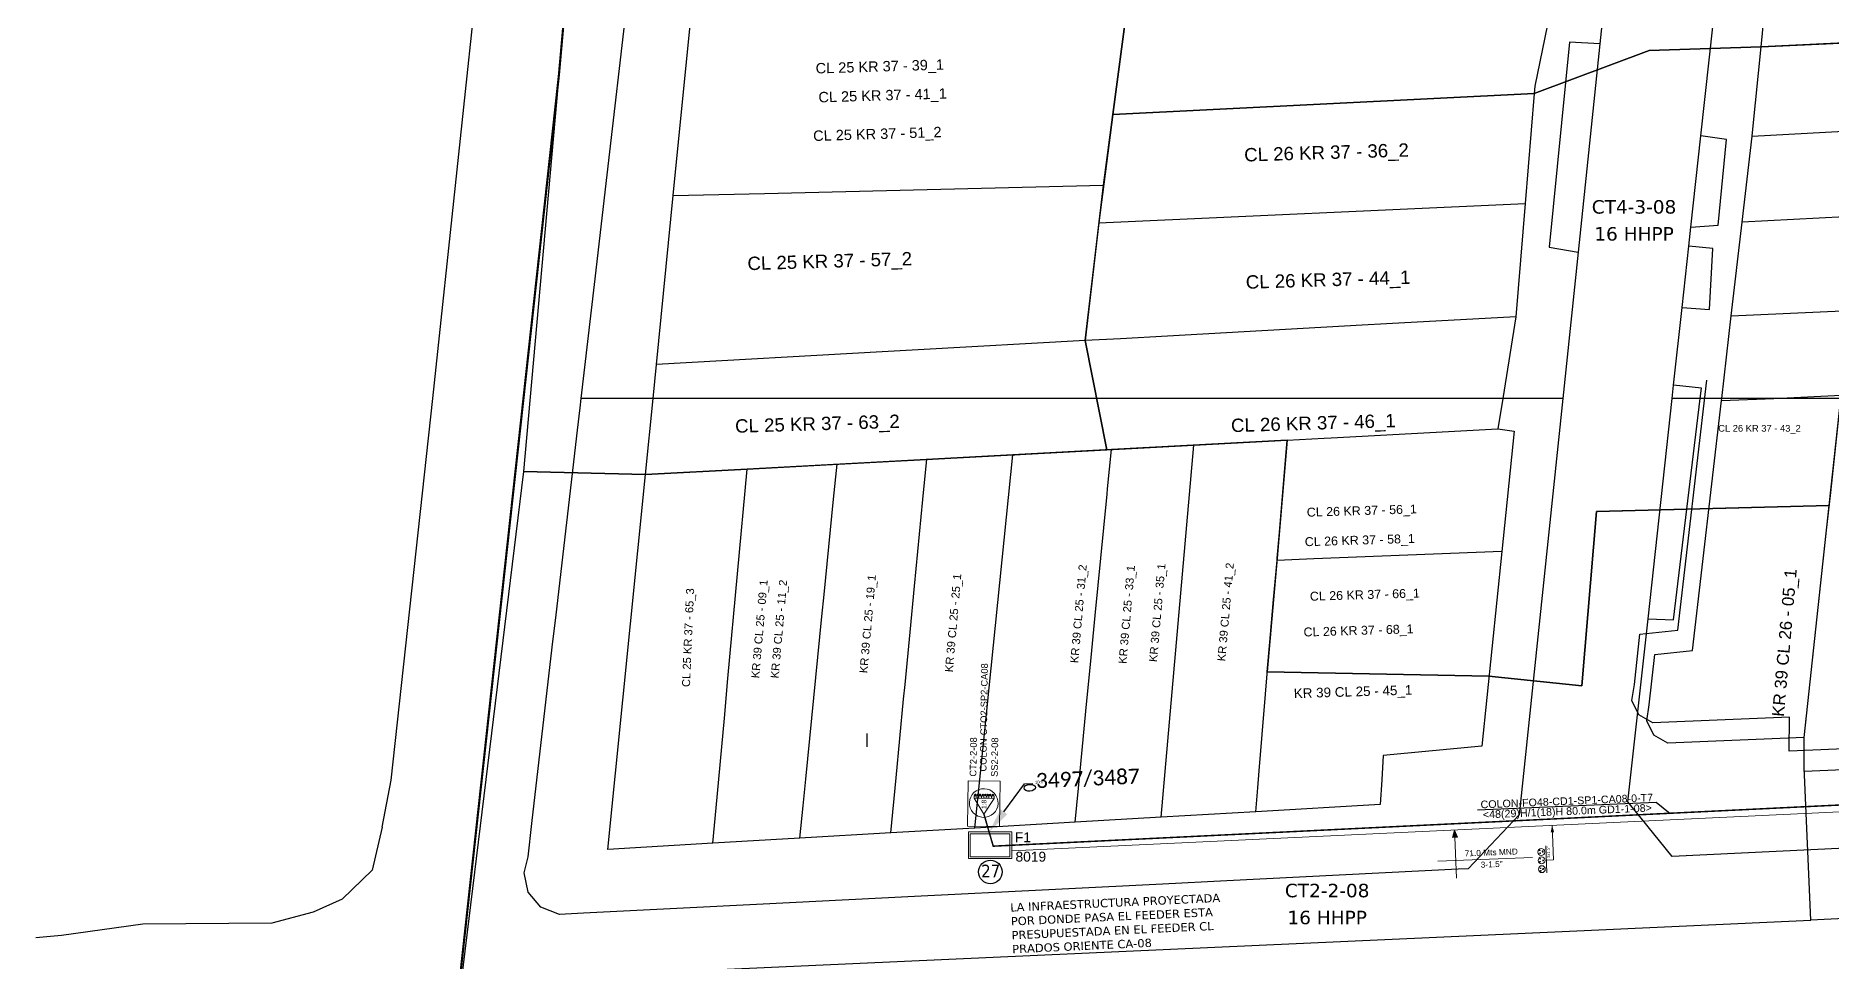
# Model space of a CAD drawing. Header units: millimetres. Extents: x -76.52126 to -76.51707, y 3.41842 to 3.42185.
# Drawn here: x -76.521264 to -76.520188, y 3.419379 to 3.419933 of the extents above; entities that cross this region are included whole.
import ezdxf
from ezdxf import colors
from ezdxf.entities.mleader import LeaderData, LeaderLine
from ezdxf.enums import TextEntityAlignment as Align
from ezdxf.math import Vec2, Vec3

# ---------------------------------------------------------------- set-up
doc = ezdxf.new("R2010")
doc.units = ezdxf.units.MM
for name, color, linetype in [('ABSCISA 48H', 1, 'Continuous'), ('CAM F1 ATP', 30, 'Continuous'), ('CARTOGRAFIA', 252, 'Continuous'), ('COBERTURA CTO', 30, 'Continuous'), ('COBERTURA EMPALME', 2, 'Continuous'), ('DUCTO ATP', 6, 'Continuous'), ('DUCTOS ATP', 30, 'Continuous'), ('DUCTOS TLF', 4, 'Continuous'), ('MARQUILLA F.O 48', 1, 'Continuous'), ('PLACAS ZONA ABIERTA', 8, 'Continuous'), ('Predios_Cali_ATP', 251, 'Continuous'), ('PUNTO CARTERA', 7, 'Continuous'), ('RESERVA F.O 48', 1, 'Continuous')]:
    doc.layers.add(name, color=color, linetype=linetype)
for name, color, linetype, lineweight in [('CANALIZACION ATP', 30, 'Continuous', 0), ('CB 144 H CAN', 5, 'Continuous', 60), ('CB 24 H CAN', 3, 'Continuous', 60), ('CB 288 H CAN_FEE', 15, 'Continuous', 60), ('CB 48 H CAN', 1, 'Continuous', 60), ('CTO CAMARA', 1, 'Continuous', 15), ('Distancia ATP-CAN', 30, 'Continuous', 20)]:
    doc.layers.add(name, color=color, linetype=linetype, lineweight=lineweight)
doc.styles.add('Arial', font='arial.ttf')
doc.styles.add('BOOK', font='BKANT.TTF')
doc.styles.add('Legend', font='calibri.ttf')
doc.styles.get("Standard").update_dxf_attribs({"font": 'arial.ttf'})
doc.styles.add('style2', font='verdana.ttf', dxfattribs={"height": 0.1})
doc.styles.add('TAHOMA', font='tahoma.ttf')
doc.styles.add('TEXT CENTRAL OLT', font='tahomabd.ttf', dxfattribs={"height": 1})
doc.styles.add('TEXT SCL GRANDES', font='tahoma.ttf', dxfattribs={"height": 14})
doc.styles.add('TXT CAM GRANDE', font='arial.ttf', dxfattribs={"height": 0.4})
doc.styles.add('TXT CTO Y SS', font='arial.ttf', dxfattribs={"height": 0.5})
doc.linetypes.add('CERCA_LINE', pattern='A,12.7,-5.08,["X",Standard,S=2.54,R=0,X=-2.54,Y=-1.27],-2.08', length=19.86)

# ---------------------------------------------------------------- blocks, each defined once
blk = doc.blocks.new('CAM F1 ATP')
at = {"lineweight": 0}
for points in [[(-1.192587688565254, 0.7294297991320491), (1.191592979244888, 0.7310536243021488), (1.192588702775538, -0.7309174099937081), (-1.191591965965927, -0.7325412342324853)], [(-1.092519604600966, 0.6294979313388467), (1.091661110520363, 0.630985539406538), (1.092520616948605, -0.6309855403378606), (-1.091660097241402, -0.6324731484055519)]]:
    blk.add_lwpolyline(points, close=True, dxfattribs=at)
at = {"lineweight": 0, "style": 'BOOK'}
for tag, p in [('F1', (1.529618541710079, 0.08788507431745529)), ('CODIGO', (1.554148052819073, -0.5989562459290028))]:
    blk.add_attdef(tag, p, '', height=0.5725093120969083, rotation=0.03902316814968912, dxfattribs=at)
blk = doc.blocks.new('PUNTO CARTERA')
blk.add_circle((-5.020778246489499e-07, 5.015703301580743e-07), 1.85590673389413e-05)
at = {"style": 'TAHOMA'}
blk.add_attdef('11', (-1.506643124571383e-05, -8.025511332387936e-06), '', height=2e-05, dxfattribs=at)
blk = doc.blocks.new('*U25')
at = {"layer": 'CTO CAMARA', "lineweight": 0}
h = blk.add_hatch(color=1, dxfattribs=at)
h.dxf.hatch_style = 1
edge = h.paths.add_edge_path()
edge.add_arc((-0.1690040834108331, -0.7473289078032774), 0.05194566183112925, -0.1242499693410087, 359.875750030659)
h = blk.add_hatch(color=256, dxfattribs=at)
h.dxf.hatch_style = 1
edge = h.paths.add_edge_path()
edge.add_arc((1.325059926928549, -0.06775560511829948), 0.05471359921872897, -0.1242499693410087, 359.875750030659)
edge = h.paths.add_edge_path()
edge.add_arc((1.324644444462019, -0.259348042553337), 0.05471359921872897, -0.1242499693410087, 359.875750030659)
edge = h.paths.add_edge_path()
edge.add_arc((1.324257713577772, -0.4376821931209696), 0.05471359921872897, -0.1242499693410087, 359.875750030659)
edge = h.paths.add_edge_path()
edge.add_arc((1.323829743126707, -0.6350332451515994), 0.05471359921872897, -0.1242499693410087, 359.875750030659)
edge = h.paths.add_edge_path()
edge.add_arc((1.323402879320893, -0.8318739871731067), 0.05471359921872897, -0.1242499693410087, 359.875750030659)
edge = h.paths.add_edge_path()
edge.add_arc((1.322995082815996, -1.019922178480793), 0.05471359921872897, -0.1242499693410087, 359.875750030659)
edge = h.paths.add_edge_path()
edge.add_arc((1.322645065001555, -1.181326742130707), 0.05471359921872897, -0.1242499693410087, 359.875750030659)
edge = h.paths.add_edge_path()
edge.add_arc((1.322190041540005, -1.391152814495636), 0.05471359921872897, -0.1242499693410087, 359.875750030659)
at = {"layer": 'CTO CAMARA', "color": 1, "lineweight": 0}
for p, q in [((-0.1196403941688686, -0.7434000519422153), (1.070323072090815, 0.01119598443480463)), ((1.067039100031804, -1.503150015554647), (1.070323072090815, 0.01119598443480463)), ((1.070323072090815, 0.01119598443480463), (1.270505792351454, 0.01076187330033385)), ((1.270505792351454, 0.01076187330033385), (1.267221820292442, -1.503584126689114)), ((1.270164294645745, -0.1467137919467252), (1.270505792351454, 0.01076187330033385)), ((-0.1196403941688686, -0.7434000519422153), (1.067039100031804, -1.503150015554647)), ((1.067517243447265, -1.282662582770955), (1.267699963707903, -1.283096693905422)), ((1.067914120345849, -1.099649776005569), (1.268096840606487, -1.100083887140036)), ((1.068338687597848, -0.9038680494142906), (1.268521407858486, -0.9043021605487578)), ((1.068754023218143, -0.7123433275392461), (1.268936743478782, -0.7127774386737133)), ((1.069141671512824, -0.5335861292730417), (1.269324391773463, -0.534020240407509)), ((1.069547778529217, -0.346317015897176), (1.269730498789856, -0.3467511270316468)), ((1.069981574385107, -0.146279680812258), (1.270164294645745, -0.1467137919467252)), ((1.267221820292442, -1.503584126689114), (1.067039100031804, -1.503150015554647))]:
    blk.add_line(p, q, dxfattribs=at)
at = {"layer": 'CTO CAMARA', "color": 2, "lineweight": 0, "true_color": 0xf1eb1f}
blk.add_lwpolyline([(-1.022835817502695, 0.4658907759245174), (2.366642744115293, 0.4658907759245174), (2.366642744115293, -1.927156167135918), (-1.022835817502695, -1.927156167135918)], close=True, dxfattribs=at)
at = {"layer": 'CTO CAMARA', "color": 1, "lineweight": 0}
for centre in [(1.32217862867588, -1.39149181892987), (1.322633652137418, -1.181665746570483), (1.322983669951871, -1.020261182915027), (1.323391466456769, -0.8322129916073404), (1.323818330262583, -0.6353722495858332), (1.324246300713624, -0.4380211975662878), (1.324633031597883, -0.259687046993113), (1.325048514064401, -0.06809460956361768)]:
    blk.add_circle(centre, 0.05471359921872897, dxfattribs=at)
at = {"layer": 'CTO CAMARA', "color": 2, "lineweight": 0, "true_color": 0xf1eb1f}
blk.add_ellipse((0.7157520878451802, -0.7186585830625329), major_axis=(-0.572424804231445, 0.9095449614430965), ratio=0.9999999690973763, start_param=4.159629210123316, end_param=10.4428145173029, dxfattribs=at)
at = {"layer": 'CTO CAMARA', "lineweight": 0, "attachment_point": 1, "rotation": 359.875750030659}
for s, width, heights, insert, char_height in [('1:8', 8.215003159624752, [0], (0.2624398250029696, -0.5588999283113925), 0.3585048917005609), ('\\pxsm0.95;1\\P2\\P3\\P4\\P5\\P6\\P7\\P8', 12.01395749957801, [52.35627762601921], (1.139897655768249, -0.008004694905688226), 0.1174596764261007)]:
    blk.add_mtext_dynamic_manual_height_columns(s, width=width, gutter_width=4.760265510852324, heights=heights, dxfattribs=dict(at, insert=insert, char_height=char_height))
at = {"layer": 'CTO CAMARA', "lineweight": 0, "style": 'TXT CTO Y SS'}
for tag, p in [('CTONAME', (2.681369665861634, -0.136703881034486)), ('SSNAME', (2.682492887513054, -1.73835638889818)), ('OSPCTONAME', (3.073088283560687, -0.8875995007968848))]:
    blk.add_attdef(tag, p, '', height=0.5, dxfattribs=at)
blk = doc.blocks.new('MARQUILLA 48')
at = {"layer": 'MARQUILLA F.O 48', "style": 'Arial'}
for tag, height, oblique, p in [('IDENTIFICACIONCABLEFIBRA', 0.6981626117769965, 1.383453351877506e-09, (0.3252243008605546, 0.455078197351213)), ('NOMENCLATURA_ATP', 0.6981626116966987, 8.300879983380582e-09, (0.7589297094523317, -1.265373848670606)), ('CAPACIDADFIBRA', 0.6981626116966987, 8.300879983380582e-09, (0.7589297094523317, -0.3801462341225488))]:
    blk.add_attdef(tag, text='', height=height, rotation=0.262482242486606, dxfattribs=dict(at, oblique=oblique)).set_placement(p, align=Align.MIDDLE)
blk = doc.blocks.new('*U19')
at = {"layer": 'Distancia ATP-CAN'}
h = blk.add_hatch(color=256, dxfattribs=at)
h.dxf.hatch_style = 1
h.paths.add_polyline_path([(0.006538221694514754, 1.0158188033727), (0.02635002186374757, 0.9543173644867761), (-0.016396207781383, 0.9554122941572213)])
blk.add_lwpolyline([(-0.01639620778138299, 0.9554122941572213), (0.02635002186374757, 0.9543173644867761), (0.006538221694514747, 1.0158188033727)], close=True, dxfattribs=at)
for points in [[(0.004976907041182282, 0.9548648293219985), (-0.003840937524441111, 0.6106147656407771)], [(-0.1499508159328696, 0.7644065190980875), (0.6452837780359657, 0.7440368640634927)]]:
    blk.add_lwpolyline(points, dxfattribs=at)
at = {"layer": 'Distancia ATP-CAN', "linetype": 'CERCA_LINE', "ltscale": 0.5, "flags": 1}
for tag, rotation, p in [('A.D', 358.5327095611982, (0.3042646504388639, 0.9232166501894826)), ('A.C', 358.5327095611982, (0.3027183193836626, 0.8628476382088688)), ('A.T', 354.8594824787784, (0.2754977398819959, 0.4747317219280265))]:
    blk.add_attdef(tag, text='', height=0.02999999999999999, rotation=rotation, dxfattribs=at).set_placement(p, align=Align.CENTER)
at = {"layer": 'Distancia ATP-CAN', "linetype": 'CERCA_LINE', "ltscale": 0.5}
for tag, p in [('TOTAL', (0.3006864127796688, 0.7835216790571141)), ('DUCTOS', (0.2981301544499645, 0.6837249445788267))]:
    blk.add_attdef(tag, text='', height=0.04999999999999999, rotation=358.5327095611982, dxfattribs=at).set_placement(p, align=Align.CENTER)
blk = doc.blocks.new('*U22')
at = {"layer": 'DUCTO ATP'}
h = blk.add_hatch(color=0, dxfattribs=at)
h.dxf.hatch_style = 1
h.paths.add_polyline_path([(2.985141617888664, -0.6042334001163474), (2.385141617888664, -0.4542334001163474), (2.385141617888664, -0.7542334001163474)])
at = {"layer": 'DUCTO ATP', "color": 0, "lineweight": 13, "ltscale": 0.13}
blk.add_lwpolyline([(-1.107376359781028, 0), (1.243818729771647, 0)], dxfattribs=at)
at = {"layer": 'DUCTO ATP', "color": 0, "linetype": 'Continuous', "lineweight": 13}
for points in [[(0.0009702597653813901, -0.6081425711984594), (0.0009702597653813901, 0)], [(2.985141617888664, -0.6042334001163474), (0.0009702597653813901, -0.6081425711984594)]]:
    blk.add_lwpolyline(points, dxfattribs=at)
at = {"layer": 'DUCTO ATP', "lineweight": 5}
for centre in [(-0.7723554384106137, 0.4244526188031159), (-0.01631735676028256, 0.4244526188031159), (0.7147962849189753, 0.4244526188031159)]:
    blk.add_circle(centre, 0.3, dxfattribs=at)
at = {"layer": 'DUCTO ATP', "color": 0, "lineweight": 5}
for centre in [(-0.7723554384106137, 0.4244526188031159), (-0.01631735676028256, 0.4244526188031159), (0.7147962849189753, 0.4244526188031159)]:
    blk.add_circle(centre, 0.3, dxfattribs=at)
at = {"layer": 'CB 144 H CAN', "style": 'TEXT CENTRAL OLT'}
for tag, p in [('1-FO144', (-0.7523556293151444, 0.08189947944828901)), ('2-FO144', (-0.0121723592205365, 0.08223088731481276)), ('3-FO144', (0.7977648562896986, 0.09810537127640373))]:
    blk.add_attdef(tag, text='', height=0.4, dxfattribs=at).set_placement(p, align=Align.CENTER)
at = {"layer": 'CB 24 H CAN', "style": 'TEXT CENTRAL OLT'}
for tag, p in [('1-FO24', (-0.9171541704471409, 0.3247838459023011)), ('2-FO24', (-0.1309397963869423, 0.3588511753707948)), ('3-FO24', (0.6177379512382877, 0.3267974882463953))]:
    blk.add_attdef(tag, text='', height=0.4, dxfattribs=at).set_placement(p, align=Align.CENTER)
at = {"layer": 'CB 288 H CAN_FEE', "style": 'TEXT CENTRAL OLT'}
for tag, p in [('1-FO288', (-0.7780896570322975, 0.1329571390732571)), ('2-FO288', (-0.0380266784135701, 0.08693616394874937)), ('3-FO288', (0.7223768544146827, 0.0909010077268757))]:
    blk.add_attdef(tag, text='', height=0.4, dxfattribs=at).set_placement(p, align=Align.CENTER)
at = {"layer": 'CB 48 H CAN', "style": 'TEXT CENTRAL OLT'}
for tag, p in [('1-FO48', (-0.6977269022283772, 0.3279586819809008)), ('2-FO48', (0.1383467982891893, 0.3407891302691581)), ('3-FO48', (0.8697452194046043, 0.3510047489741837))]:
    blk.add_attdef(tag, text='', height=0.4, dxfattribs=at).set_placement(p, align=Align.CENTER)
at = {"layer": 'DUCTO ATP', "color": 0, "ltscale": 8, "insert": (1.194086944131868, -0.06812105514245559), "char_height": 0.2542719210013433, "attachment_point": 3, "rotation": 0.20251374655088936, "style": 'TEXT SCL GRANDES'}
blk.add_mtext_dynamic_manual_height_columns('3x1.5"', width=0.8196790788800293, gutter_width=32.6684119218409, heights=[0], dxfattribs=at)
at = {"layer": 'DUCTOS TLF', "color": 0}
for tag, p in [('CALLE', (-0.7397207248900486, 0.813274030225382)), ('MEDIO', (-0.01631735676028256, 0.813274030225382)), ('ANDÉN', (0.7474309984395404, 0.813274030225382))]:
    blk.add_attdef(tag, text='', height=0.075, dxfattribs=at).set_placement(p, align=Align.MIDDLE)
blk = doc.blocks.new('RESERVA 48')
at = {"layer": 'RESERVA F.O 48', "color": 240, "linetype": 'ByBlock', "lineweight": 30, "true_color": 0xed1f24}
blk.add_ellipse((0, 0), major_axis=(1.155851281713483, 0.0003712607545550343), ratio=0.5873088644412812, dxfattribs=at)
at = {"layer": 'RESERVA F.O 48', "color": 1, "lineweight": 0, "style": 'BOOK'}
blk.add_attdef('RESERVA', (1.129388771834783, 0.7587690510554239), '', height=0.5725093120969081, rotation=0.03902316617520105, dxfattribs=at)

msp = doc.modelspace()

# ---------------------------------------------------------------- linework, layer by layer
at = {"layer": 'CANALIZACION ATP'}
msp.add_lwpolyline([(-76.5206791968835, 3.419444586688237), (-76.52008473064312, 3.419472684052572), (-76.5199993766945, 3.41947663429574)], dxfattribs=at)
at = {"layer": 'CARTOGRAFIA'}
for points in [[(-76.5204436649314, 3.420221734050413), (-76.52031712390675, 3.420229024123385), (-76.52030632380996, 3.420224344081928), (-76.5202989437625, 3.420214983999015), (-76.5202969637416, 3.420203373928073), (-76.52029822374828, 3.420197433865381), (-76.52032639398607, 3.419928421659845)], [(-76.52025337199524, 3.419715861892312), (-76.52024763533922, 3.419765308456247), (-76.5202411145678, 3.419821513831833), (-76.52023513147509, 3.419873084480626), (-76.52023464283633, 3.419877296212347), (-76.52022977241216, 3.419926634684655), (-76.52022468698345, 3.419978151113012), (-76.5202242747568, 3.419982327076125), (-76.5202203777248, 3.419982174077289), (-76.52020757962094, 3.420096520000355), (-76.52021514868323, 3.420096817004945), (-76.52020336758363, 3.420208678916081), (-76.52013641604066, 3.420211315955951)], [(-76.52102641970345, 3.41971583991892), (-76.52099716946617, 3.419989982169339), (-76.5209773692863, 3.420177453707423)], [(-76.5209217488395, 3.419849761020144), (-76.52089735865087, 3.420060272751128)], [(-76.52026582348702, 3.419873161227427), (-76.52025349338732, 3.4199859321385)], [(-76.52022977249948, 3.419926634713759), (-76.52022468705621, 3.41997815117122)], [(-76.52035343329266, 3.419961491585694), (-76.52036547690881, 3.419902928421491), (-76.52036583229568, 3.419898635024422), (-76.52037129899912, 3.419832592786973), (-76.5203769160093, 3.419764714301548), (-76.52038469205803, 3.419715861892312), (-76.52038762608794, 3.419697528749223), (-76.52037779801543, 3.419696214740382), (-76.5203852229119, 3.419624061135094), (-76.52039722016565, 3.419507474187979), (-76.52045648564894, 3.419501777171375), (-76.52045728665911, 3.419487197025431), (-76.52045810567, 3.419472436930503), (-76.52053278817988, 3.419468099994104), (-76.52058947947302, 3.41946480782701), (-76.52064114913304, 3.419461807280298), (-76.52070124247479, 3.419458317585507), (-76.52075175985595, 3.419455383977605), (-76.52080627306208, 3.419452218295758), (-76.52085839275463, 3.419449191613806), (-76.5209213484581, 3.419445535707039), (-76.52089886659309, 3.419670249554313), (-76.52089430322889, 3.419715861892312), (-76.52089226430184, 3.419736247350214), (-76.5208821499204, 3.419837371956076), (-76.52087192661787, 3.419939585831001)], [(-76.52035343337997, 3.419961491614798), (-76.52036547699612, 3.419902928479699), (-76.52036583238299, 3.419898635053526)], [(-76.52061853114941, 3.419886082978904), (-76.5206099499432, 3.419950654279658)], [(-76.52088215000771, 3.419837372014284), (-76.52087192669063, 3.419939585860105)], [(-76.52032639398607, 3.419928421659845), (-76.52034457413032, 3.419929411684846), (-76.52035681422643, 3.41980647067305), (-76.52033953408903, 3.419803410667212)], [(-76.52032639398607, 3.419928421659845), (-76.52033953408903, 3.419803410667212)], [(-76.5202351315624, 3.419873084538834), (-76.52023464292364, 3.419877296241451), (-76.52022977249948, 3.419926634713759)], [(-76.520146549878, 3.419930443415636), (-76.52022977249948, 3.419926634713759)], [(-76.52040323253681, 3.41989677729782), (-76.52036583238299, 3.419898635053526)], [(-76.52036583238299, 3.419898635053526), (-76.52037129907188, 3.419832592816077)], [(-76.52061853114941, 3.419886082978904), (-76.52053839541117, 3.419890067380605)], [(-76.52053839541117, 3.419890067380605), (-76.52047280287155, 3.419893325379801)], [(-76.52047280287155, 3.419893325379801), (-76.52040323253681, 3.41989677729782)], [(-76.52062280980539, 3.419853887215707), (-76.52061853114941, 3.419886082978904)], [(-76.5202351315624, 3.419873084538834), (-76.52005170742126, 3.419882921313386)], [(-76.5202718535242, 3.419818440787479), (-76.52026582348702, 3.419873161227427)], [(-76.5202718535242, 3.419818440787479), (-76.52025547340821, 3.419819700779611), (-76.52025043336693, 3.419870911210294), (-76.52026582348702, 3.419873161227427)], [(-76.52024111464056, 3.419821513890041), (-76.5202351315624, 3.419873084538834)], [(-76.52092939889775, 3.419784060490768), (-76.5209217488395, 3.419849761020144)], [(-76.52062418410281, 3.419843545984461), (-76.52062280980539, 3.419853887215707)], [(-76.52089226438915, 3.419736247379317), (-76.52088215000771, 3.419837372014284)], [(-76.52088215000771, 3.419837372014284), (-76.52082753182407, 3.419838679212829)], [(-76.52082753182407, 3.419838679212829), (-76.52062418410281, 3.419843545984461)], [(-76.52062418410281, 3.419843545984461), (-76.5206268250717, 3.419821136442463)], [(-76.5206268250717, 3.419821136442463), (-76.52037129907188, 3.419832592816077)], [(-76.52037129907188, 3.419832592816077), (-76.52037691608206, 3.419764714330652)], [(-76.52002563465288, 3.419832585249081), (-76.52024111464056, 3.419821513890041)], [(-76.5206268250717, 3.419821136442463), (-76.5206312608156, 3.419783497680895)], [(-76.52027311354544, 3.419807010665521), (-76.5202718535242, 3.419818440787479)], [(-76.52024763542653, 3.419765308514455), (-76.52024111464056, 3.419821513890041)], [(-76.52033953408903, 3.419803410667212), (-76.52034871416475, 3.41971583991892)], [(-76.52027707357269, 3.419770380380781), (-76.52026069344214, 3.419769120359545), (-76.52025871342124, 3.419805750673389), (-76.52027311354544, 3.419807010665521)], [(-76.52027707357269, 3.419770380380781), (-76.52027311354544, 3.419807010665521)], [(-76.52093731896679, 3.41971583991892), (-76.52092939889775, 3.419784060490768)], [(-76.5206312608156, 3.419783497680895), (-76.52063515553385, 3.419750449641127)], [(-76.52028220361757, 3.419723849991554), (-76.52027707357269, 3.419770380380781)], [(-76.52024763542653, 3.419765308514455), (-76.52003848632233, 3.419774713417267)], [(-76.52046905883839, 3.419759629309395), (-76.5205857087953, 3.419753185226567)], [(-76.52045442485036, 3.419760432895258), (-76.52046905883839, 3.419759629309395)], [(-76.52037691608206, 3.419764714330652), (-76.52045442485036, 3.419760432895258)], [(-76.52037691608206, 3.419764714330652), (-76.52038469214534, 3.41971586195052)], [(-76.52025337214076, 3.41971586195052), (-76.52024763542653, 3.419765308514455)], [(-76.52063515553385, 3.419750449641127), (-76.52073521796632, 3.419744922358062)], [(-76.52061395122513, 3.419751622758325), (-76.52063515553385, 3.419750449641127)], [(-76.52063515553385, 3.419750449641127), (-76.52062838713249, 3.41971586195052)], [(-76.5205857087953, 3.419753185226567), (-76.52061395122513, 3.419751622758325)], [(-76.52075681799982, 3.419743729217428), (-76.52089226438915, 3.419736247379317)], [(-76.52073521796632, 3.419744922358062), (-76.52075681799982, 3.419743729217428)], [(-76.5208943033162, 3.41971586195052), (-76.52089226438915, 3.419736247379317)], [(-76.52015614426445, 3.419506705907646), (-76.52021279983263, 3.419504386448774), (-76.5202126738276, 3.419524825603242), (-76.5202945924956, 3.419521405583021), (-76.52030298956187, 3.419526139612084), (-76.52030720159918, 3.41953480670369), (-76.52030573457695, 3.419544328778523), (-76.52030235955125, 3.419574551010977), (-76.5202797603687, 3.419576873030986), (-76.52026237173222, 3.419726697280078)], [(-76.52105682789482, 3.419458900418816), (-76.52105127337057, 3.419487081046666), (-76.52102641970345, 3.41971583991892)], [(-76.52093803896645, 3.419710169881567), (-76.52093731896679, 3.41971583991892)], [(-76.52091724880523, 3.41971583991892), (-76.52093731896679, 3.41971583991892)], [(-76.52034871416475, 3.41971583991892), (-76.52091724880523, 3.41971583991892)], [(-76.52089886666585, 3.419670249612521), (-76.5208943033162, 3.41971586195052)], [(-76.52062838713249, 3.41971586195052), (-76.5208943033162, 3.41971586195052)], [(-76.52062838713249, 3.41971586195052), (-76.52062215111295, 3.419685014800619)], [(-76.52038469214534, 3.41971586195052), (-76.52062838713249, 3.41971586195052)], [(-76.52038469214534, 3.41971586195052), (-76.52038762617525, 3.419697528778327)], [(-76.52034871416475, 3.41971583991892), (-76.52037490436709, 3.419466267907977)], [(-76.52029750373407, 3.41958380884955), (-76.52028229362116, 3.419583178868036), (-76.52026627349045, 3.41971583991892)], [(-76.52029750373407, 3.41958380884955), (-76.52028301363538, 3.41971583991892)], [(-76.52028301363538, 3.41971583991892), (-76.52028220361757, 3.419723849991554)], [(-76.52026627349045, 3.41971583991892), (-76.52028301363538, 3.41971583991892)], [(-76.52026627349045, 3.41971583991892), (-76.52026555349079, 3.419721959988804), (-76.52028220361757, 3.419723849991554)], [(-76.51963950837165, 3.41971583991892), (-76.52026627349045, 3.41971583991892)], [(-76.52025352458662, 3.419714547941679), (-76.52025337214076, 3.41971586195052)], [(-76.52025352458662, 3.419714547941679), (-76.52022216881818, 3.41971586195052)], [(-76.52025352449931, 3.419714547912575), (-76.52025337199524, 3.419715861892312)], [(-76.52022216881818, 3.41971586195052), (-76.52025337214076, 3.41971586195052)], [(-76.52022216881818, 3.41971586195052), (-76.52018167968566, 3.419717674275146)], [(-76.52018187548168, 3.41971586195052), (-76.52022216881818, 3.41971586195052)], [(-76.52018797289423, 3.419659422929383), (-76.52018187548168, 3.41971586195052)], [(-76.52093956898392, 3.419696849785963), (-76.52093803896645, 3.419710169881567)], [(-76.52020382666745, 3.419512676293946), (-76.52028574533546, 3.419509256273725), (-76.52029414241628, 3.419513990302788), (-76.52029835443903, 3.41952265736529), (-76.52029688743136, 3.419532179440123), (-76.52029351240566, 3.419562401701681), (-76.5202709132231, 3.41956472372169), (-76.52025352458662, 3.419714547941679)], [(-76.52095243909065, 3.419586058866683), (-76.52093956898392, 3.419696849785963)], [(-76.5204875452859, 3.419692197218522), (-76.52038762617525, 3.419697528778327)], [(-76.52038762617525, 3.419697528778327), (-76.52037779808819, 3.419696214769486), (-76.52038522298466, 3.419624061164198)], [(-76.5206708942955, 3.419682413907706), (-76.52062215111295, 3.419685014800619)], [(-76.52062215111295, 3.419685014800619), (-76.52061936909234, 3.419685163230154)], [(-76.52062166408945, 3.419661663487771), (-76.52061936909234, 3.419685163230154)], [(-76.52061936909234, 3.419685163230154), (-76.52056990480418, 3.419687802598331)], [(-76.52058708125918, 3.419492129164267), (-76.52056990480418, 3.419687802598331)], [(-76.52056990480418, 3.419687802598331), (-76.52051387899922, 3.419690792056484)], [(-76.52051764568972, 3.419646432201828), (-76.52051387899922, 3.419690792056484)], [(-76.52051387899922, 3.419690792056484), (-76.52049171197945, 3.419691974894361)], [(-76.52049171197945, 3.419691974894361), (-76.5204875452859, 3.419692197218522)], [(-76.52089886666585, 3.419670249612521), (-76.52083783685015, 3.419673507582614)], [(-76.52084934958333, 3.419547875630654), (-76.52083783685015, 3.419673507582614)], [(-76.52083783685015, 3.419673507582614), (-76.52080506749411, 3.419675254598245)], [(-76.52080506749411, 3.419675254598245), (-76.5207838724113, 3.419676387610364)], [(-76.52078597149597, 3.419655381658798), (-76.5207838724113, 3.419676387610364)], [(-76.5207838724113, 3.419676387610364), (-76.52076540412457, 3.419677370970588)], [(-76.52076540412457, 3.419677370970588), (-76.52073010596581, 3.419679258645031)], [(-76.52073182964017, 3.419661438078604), (-76.52073010596581, 3.419679258645031)], [(-76.52073010596581, 3.419679258645031), (-76.52070988280542, 3.419680338659076)], [(-76.52070988280542, 3.419680338659076), (-76.5206784850838, 3.419682008869698)], [(-76.52069789960882, 3.419491176508584), (-76.5206784850838, 3.419682008869698)], [(-76.5206784850838, 3.419682008869698), (-76.52067733930966, 3.419682070016846)], [(-76.52067733930966, 3.419682070016846), (-76.5206708942955, 3.419682413907706)], [(-76.52092134853086, 3.419445535736143), (-76.52089886666585, 3.419670249612521)], [(-76.52073242850969, 3.419655246500609), (-76.52073182964017, 3.419661438078604)], [(-76.52062198613788, 3.419658360290326), (-76.52062166408945, 3.419661663487771)], [(-76.52079166801781, 3.419598375083863), (-76.52078597149597, 3.419655381658798)], [(-76.52073745666206, 3.41960326179162), (-76.52073242850969, 3.419655246500609)], [(-76.52062395511388, 3.419638164793126), (-76.52062198613788, 3.419658360290326)], [(-76.52019061085088, 3.419635005281291), (-76.52018797289423, 3.419659422929383)], [(-76.52051988212992, 3.419620093933757), (-76.52051764568972, 3.419646432201828)], [(-76.52062906215218, 3.419585810872944), (-76.52062395511388, 3.419638164793126)], [(-76.5202030390596, 3.419519966570645), (-76.52019061085088, 3.419635005281291)], [(-76.5205222312747, 3.419595368949215), (-76.52051999944746, 3.419618712374925)], [(-76.52051999944746, 3.419618712374925), (-76.52051988212992, 3.419620093933757)], [(-76.52049804789789, 3.419619583539882), (-76.52051999944746, 3.419618712374925)], [(-76.52038522298466, 3.419624061164198), (-76.52049804789789, 3.419619583539882)], [(-76.52038522298466, 3.419624061164198), (-76.52039722025296, 3.419507474246187), (-76.52045648573625, 3.419501777200479), (-76.52045728673187, 3.419487197083638)], [(-76.52079298741086, 3.419585171665515), (-76.52079166801781, 3.419598375083863)], [(-76.52074013204623, 3.419575676802763), (-76.52073745666206, 3.41960326179162)], [(-76.52095468910778, 3.419566798708386), (-76.52095243909065, 3.419586058866683)], [(-76.5205251398533, 3.4195603047998), (-76.5205222312747, 3.419595368949215)], [(-76.52080273461837, 3.419487629100898), (-76.52079298741086, 3.419585171665515)], [(-76.52074316738657, 3.419544275719657), (-76.52074013204623, 3.419575676802763)], [(-76.52063194396982, 3.419556245804982), (-76.52062906215218, 3.419585810872944)], [(-76.52030164378306, 3.419464287887079), (-76.52030956383754, 3.419474007955271), (-76.52029750373407, 3.41958380884955)], [(-76.5209669292039, 3.419461137863093), (-76.52095468910778, 3.419566798708386)], [(-76.52063425734599, 3.419532512708086), (-76.52063194396982, 3.419556245804982)], [(-76.5205307539822, 3.419492624074904), (-76.5205251398533, 3.4195603047998)], [(-76.52085151295836, 3.419524268000371), (-76.52084934958333, 3.419547875630654)], [(-76.52074400170608, 3.419535644513074), (-76.52074316738657, 3.419544275719657)], [(-76.52074856128678, 3.419488474712692), (-76.52074400170608, 3.419535644513074)], [(-76.52063816121739, 3.419492408124482), (-76.52063425734599, 3.419532512708086)], [(-76.52085644576658, 3.41947043901075), (-76.52085151295836, 3.419524268000371)], [(-76.5201472971043, 3.41949455659835), (-76.52020395267249, 3.419492237110374), (-76.52020382666745, 3.419512676293946)], [(-76.52020382666745, 3.419512676293946), (-76.5202030390596, 3.419519966570645)], [(-76.52070124254755, 3.419458317643715), (-76.52069789960882, 3.419491176508584)], [(-76.5206411492058, 3.419461807338505), (-76.52063816121739, 3.419492408124482)], [(-76.52058947956033, 3.419464807856114), (-76.52058708125918, 3.419492129164267)], [(-76.52053160503641, 3.41948236430528), (-76.5205307539822, 3.419492624074904)], [(-76.52080432294537, 3.419471734276724), (-76.52080273461837, 3.419487629100898)], [(-76.52075175992871, 3.419455384006708), (-76.52074856128678, 3.419488474712692)], [(-76.52045728673187, 3.419487197083638), (-76.52045810574276, 3.419472436959607), (-76.52053278826719, 3.419468100023208)], [(-76.52053278826719, 3.419468100023208), (-76.52053160503641, 3.41948236430528)], [(-76.52085839284194, 3.419449191672014), (-76.52085644576658, 3.41947043901075)], [(-76.52080627313484, 3.419452218353966), (-76.52080432294537, 3.419471734276724)], [(-76.52053278826719, 3.419468100023208), (-76.52058947956033, 3.419464807856114)], [(-76.52105682789482, 3.419458900418816), (-76.52106275566115, 3.419433033865628), (-76.52108077848465, 3.419415623372172), (-76.52109820054687, 3.419407818656166), (-76.52112283183163, 3.419401214676894), (-76.52120032994793, 3.419400614264871)], [(-76.5209360589601, 3.419407227411851), (-76.5209504590843, 3.419406507412189), (-76.52096152916278, 3.419410827439263), (-76.52096917923558, 3.419419827536897), (-76.5209716092599, 3.419431437607839), (-76.52096926922462, 3.419441067686988), (-76.5209669292039, 3.419461137863093)], [(-76.52070124254755, 3.419458317643715), (-76.52075175992871, 3.419455384006708)], [(-76.5206411492058, 3.419461807338505), (-76.52070124254755, 3.419458317643715)], [(-76.52058947956033, 3.419464807856114), (-76.5206411492058, 3.419461807338505)], [(-76.52037490436709, 3.419466267907977), (-76.520405324622, 3.419433957621207), (-76.52041135467374, 3.419433687624972)], [(-76.52009590209713, 3.419450337780857), (-76.52028301363538, 3.419441247694179), (-76.52030164378306, 3.419464287887079)], [(-76.52085839284194, 3.419449191672014), (-76.52092134853086, 3.419445535736143)], [(-76.52080627313484, 3.419452218353966), (-76.52085839284194, 3.419449191672014)], [(-76.52075175992871, 3.419455384006708), (-76.52080627313484, 3.419452218353966)], [(-76.5205887461147, 3.419424777574589), (-76.52064895661391, 3.419421717539647)], [(-76.52055013580906, 3.419426667577339), (-76.5205887461147, 3.419424777574589)], [(-76.52041135467374, 3.419433687624972), (-76.52055013580906, 3.419426667577339)], [(-76.52075713748712, 3.419416227480381), (-76.52083228811756, 3.419412447474881)], [(-76.52073742733995, 3.419417307494426), (-76.52075713748712, 3.419416227480381)], [(-76.520656966672, 3.419421357525264), (-76.52073742733995, 3.419417307494426)], [(-76.52064895661391, 3.419421717539647), (-76.520656966672, 3.419421357525264)], [(-76.52087611847168, 3.419410287446793), (-76.5209360589601, 3.419407227411851)], [(-76.52083228811756, 3.419412447474881), (-76.52087611847168, 3.419410287446793)], [(-76.52120032994793, 3.419400614264871), (-76.52124899162521, 3.419394010343806), (-76.52126441659725, 3.419392559911824)]]:
    msp.add_lwpolyline(points, dxfattribs=at)
at = {"layer": 'CB 48 H CAN', "ltscale": 2, "const_width": 8.916348428658831e-07}
msp.add_lwpolyline([(-76.51999972873861, 3.419481010584671), (-76.5206902610747, 3.419447458938449), (-76.52069582865903, 3.419466644657811)], dxfattribs=at)
at = {"layer": 'COBERTURA CTO'}
for points in [[(-76.5205489845186, 3.420535462803285), (-76.52054646376126, 3.420587948460136), (-76.52076839641558, 3.420576788877382), (-76.52080169671098, 3.42057623086964), (-76.52089086907762, 3.420580774524181), (-76.52097194790548, 3.419671928773253), (-76.52089887082474, 3.419670246733743), (-76.52062215512632, 3.419685012006424), (-76.52063515955814, 3.419750446895135), (-76.520624188118, 3.419843543311229), (-76.52060995394748, 3.419950651691009), (-76.52075088402415, 3.419944697450203), (-76.52074782887502, 3.419978476455411), (-76.5208044103976, 3.419983593990194), (-76.52078715275928, 3.420167964489677), (-76.52079842578786, 3.420227889982355), (-76.52079293469541, 3.420302689367757), (-76.52078099812496, 3.420465288753233), (-76.52069958949613, 3.42046232811151), (-76.5206935877406, 3.420528602443822), (-76.52063633258803, 3.420531081014245), (-76.5205925888269, 3.420533336475613)], [(-76.52062215512632, 3.419685012003695), (-76.52056990877207, 3.419687799803226), (-76.5205138829271, 3.419690789265017), (-76.52051988606325, 3.419620091085902), (-76.52052594350533, 3.419551883334291), (-76.52039292332228, 3.419549265269209), (-76.52033733651405, 3.419543545175086), (-76.5203284674073, 3.419648091987595), (-76.52018880646136, 3.419651738374681), (-76.52018168335343, 3.419717671503689), (-76.51996069393061, 3.419727518411831), (-76.51995680852923, 3.419778379986722), (-76.51994839949583, 3.419888458181388), (-76.51994448594377, 3.419939688472708), (-76.52022977611813, 3.419926632076907), (-76.5202967948091, 3.419924431811863), (-76.52036583610715, 3.419898632393936), (-76.52061853516096, 3.419886080339323), (-76.52062682909053, 3.419821133751951), (-76.52063515955814, 3.419750446895135)], [(-76.5201998090626, 3.419403045512238), (-76.52020393983292, 3.419494902824566), (-76.52020383027883, 3.419512673364236), (-76.52018880646136, 3.419651738374681), (-76.52018168335343, 3.419717671503689), (-76.51979172566752, 3.419735047348125), (-76.51979396926907, 3.419715837146553), (-76.51981826660557, 3.419508024165564), (-76.51981147991972, 3.419422229015593)], [(-76.52100929543047, 3.419366643384249), (-76.5203490435917, 3.419396334522729), (-76.5201998090626, 3.419403045512238), (-76.52020393983292, 3.419494902824566), (-76.52020383035887, 3.419512673299662), (-76.52018880646136, 3.419651738374681), (-76.52027428729633, 3.41964950656836), (-76.5203284674073, 3.419648091987595), (-76.52033733651405, 3.419543545175086), (-76.52039292323497, 3.419549265266481), (-76.52052594350533, 3.419551883334291), (-76.5205200033808, 3.419618709525251), (-76.5205138829271, 3.419690789264108), (-76.5206193731039, 3.419685160432321), (-76.52083784103269, 3.419673504776595), (-76.52089887038454, 3.419670251152068), (-76.52097194790548, 3.419671928773253)]]:
    msp.add_lwpolyline(points, close=True, dxfattribs=at)
msp.add_lwpolyline([(-76.52016305725118, 3.420561065858577), (-76.52021762627663, 3.420558186512038), (-76.52022234434224, 3.42049424146296), (-76.52030669735103, 3.420489600722588), (-76.52042669035762, 3.420486313306695), (-76.52043216240708, 3.42043112705994), (-76.52037624132498, 3.420433809283507), (-76.52030139120069, 3.420438645356965), (-76.52024050446488, 3.420433032821505), (-76.52027663136431, 3.420079699697792), (-76.5203369865514, 3.420077293349435), (-76.52041461152038, 3.420074231397278), (-76.52042750643267, 3.419958360020585), (-76.52058244194376, 3.419951814069803), (-76.52060995394567, 3.419950651691009), (-76.52061853515914, 3.419886080339323), (-76.52036583610715, 3.419898632393936), (-76.5202967948091, 3.419924431811863), (-76.52022977611449, 3.419926632111467), (-76.51994448595468, 3.419939688472708)], dxfattribs=at)
at = {"layer": 'COBERTURA EMPALME', "const_width": 1.296613031525144e-06}
msp.add_lwpolyline([(-76.52016305724823, 3.420561065859031), (-76.52021762627368, 3.420558186512265), (-76.52022234433929, 3.420494241463414), (-76.52029666880816, 3.420489875472297), (-76.52042669035535, 3.420486313307149), (-76.52041952988766, 3.420549544177515), (-76.52054729609604, 3.420543507427351), (-76.52054646375785, 3.420587948460364), (-76.52076845364417, 3.420576787889216), (-76.520801696256, 3.420576230846903), (-76.52089086907375, 3.420580774524408), (-76.52095071499298, 3.419909937175959), (-76.52101619773119, 3.419312724169989)], dxfattribs=at)
at = {"layer": 'MARQUILLA F.O 48'}
msp.add_lwpolyline([(-76.52039978900262, 3.419469144004851), (-76.5202927363948, 3.41947387362387), (-76.52028421145076, 3.419467135445626)], dxfattribs=at)
at = {"layer": 'Predios_Cali_ATP'}
msp.add_line((-76.520766, 3.419515), (-76.520766, 3.419507), dxfattribs=at)

# ---------------------------------------------------------------- block references
at = {"layer": 'CAM F1 ATP'}
ref = msp.add_blockref('CAM F1 ATP', (-76.52069215669991, 3.419448002332844), dxfattribs=dict(at, xscale=1.087081228238621e-05, yscale=1.087081228238621e-05, zscale=1.087081228238621e-05, rotation=179.9747782389137))
ref.add_attrib('CODIGO', '8019', (-76.52067691024861, 3.419438208897872), dxfattribs={"layer": '0', "lineweight": 0, "height": 5.919525891928696e-06, "rotation": 180.0138017321879, "style": 'TXT CAM GRANDE', "text_generation_flag": 6})
ref.add_attrib('F1', 'F1', (-76.5206772724224, 3.41944982538436), dxfattribs={"layer": '0', "lineweight": 0, "height": 5.919525891928696e-06, "rotation": 180.0138017321879, "style": 'TXT CAM GRANDE', "text_generation_flag": 6})
at = {"layer": 'CTO CAMARA', "xscale": 8e-06, "yscale": 8e-06, "zscale": 8e-06, "rotation": 89.23939970655405}
msp.add_blockref('*U25', (-76.52070176263001, 3.419467680643276), dxfattribs=at).add_auto_attribs({'CTONAME': 'CT2-2-08', 'OSPCTONAME': 'COLON-CTO2-SP2-CA08', 'SSNAME': 'SS2-2-08'})
at = {"layer": 'Distancia ATP-CAN', "xscale": 7.139387753917255e-05, "yscale": 7.139387753917255e-05, "zscale": 7.139387753917255e-05, "rotation": 3.640859837127368}
msp.add_blockref('*U19', (-76.52040937248826, 3.419384737734521), dxfattribs=at).add_auto_attribs({'DUCTOS': '3-1.5"', 'TOTAL': '71.0 Mts MND'})
at = {"layer": 'DUCTOS ATP', "xscale": 6.915711988802307e-06, "yscale": 6.915711988802307e-06, "zscale": 6.915711988802307e-06, "rotation": 92.08662137827795}
msp.add_blockref('*U22', (-76.52035847798129, 3.419439124430997), dxfattribs=at).add_auto_attribs({'1-FO288': '•', '1-FO144': '•', '1-FO48': '•', '1-FO24': '•', '2-FO288': '•', '2-FO144': '•', '2-FO48': '•', '2-FO24': '•', '3-FO288': '•', '3-FO144': '•', '3-FO48': '•', '3-FO24': '•'})
at = {"layer": 'MARQUILLA F.O 48'}
ref = msp.add_blockref('MARQUILLA 48', (-76.52034828154657, 3.419471457472859), dxfattribs=dict(at, xscale=6.565163321307183e-06, yscale=6.565163321307183e-06, zscale=6.565163321307183e-06, rotation=2.095144657139356))
ref.add_attrib('CAPACIDADFIBRA', '<48(29)H/1(18)H 80.0m GD1-1-08>', dxfattribs={"height": 4.5835515706192e-06, "rotation": 2.357626899625913, "style": 'Arial'}).set_placement((-76.5203459086506, 3.419467881875315), align=Align.MIDDLE)
ref.add_attrib('IDENTIFICACIONCABLEFIBRA', 'COLON-FO48-CD1-SP1-CA08-0-T7', dxfattribs={"height": 4.583551571146367e-06, "rotation": 2.357626899625913, "style": 'Arial'}).set_placement((-76.52034625704952, 3.419474521197303), align=Align.MIDDLE)
at = {"layer": 'PUNTO CARTERA', "lineweight": 20}
ref = msp.add_blockref('PUNTO CARTERA', (-76.52069177792859, 3.419431830913469), dxfattribs=dict(at, xscale=0.3794113758997775, yscale=0.3794113758997775, zscale=0.3794113758997775))
ref.add_attrib('11', '27', (-76.52069749430397, 3.419428785943116), dxfattribs={"lineweight": 40, "height": 7.588227517995547e-06, "style": 'TAHOMA'})
at = {"layer": 'RESERVA F.O 48', "xscale": 2.991453189871018e-06, "yscale": 2.991453189871018e-06, "zscale": 2.991453189871018e-06, "rotation": 3.20936310511867}
msp.add_blockref('RESERVA 48', (-76.52066833459664, 3.419482469016508), dxfattribs=at).add_auto_attribs({'RESERVA': '10m'})

# ---------------------------------------------------------------- texts
at = {"color": 0, "insert": (-76.52068016160118, 3.4194131969793), "char_height": 4.999999999999999e-06, "attachment_point": 1, "rotation": 2.6672722724266986, "line_spacing_factor": 0.6, "style": 'style2'}
msp.add_mtext_dynamic_manual_height_columns('\\pxsm1;LA INFRAESTRUCTURA PROYECTADA POR DONDE PASA EL FEEDER ESTA PRESUPUESTADA EN EL FEEDER CL PRADOS ORIENTE CA-08', width=0.0001294321282123072, gutter_width=0.0006050716769252332, heights=[4.567095571470773e-05], dxfattribs=at)
at = {"layer": 'COBERTURA CTO', "insert": (-76.52034011152074, 3.419834656222371), "char_height": 8.080103547332349e-06, "attachment_point": 1, "rotation": 0.025357970919620203, "line_spacing_factor": 0.6, "style": 'style2'}
msp.add_mtext_dynamic_manual_height_columns('\\pxqc;CT4-3-08\\P\\P16 HHPP', width=6.833920300769638e-05, gutter_width=0.0006784489986632617, heights=[2.731055885440197e-05], dxfattribs=at)
at = {"layer": 'COBERTURA CTO', "insert": (-76.5205223493897, 3.419424909879918), "char_height": 8.08010354733235e-06, "attachment_point": 1, "line_spacing_factor": 0.6, "style": 'style2'}
msp.add_mtext_dynamic_manual_height_columns('\\pxqc;CT2-2-08\\P\\P16 HHPP', width=6.474476746738488e-05, gutter_width=0.0006784489986632618, heights=[3.059981219221966e-05], dxfattribs=at)
at = {"layer": 'PLACAS ZONA ABIERTA'}
for s, height, rotation, p in [('CL 25 KR 37 - 39_1', 6.237660848838751e-06, 1.739961499513435, (-76.5207966707719, 3.419910538016913)), ('CL 25 KR 37 - 41_1', 6.237660848838751e-06, 1.739961499513435, (-76.52079499909763, 3.419893208560362)), ('CL 25 KR 37 - 51_2', 6.237660848838751e-06, 1.739961499513435, (-76.52079816398101, 3.419870083338265)), ('CL 26 KR 37 - 36_2', 8.000006290810303e-06, 1.739961499513435, (-76.52053962540532, 3.419857783856776)), ('CL 25 KR 37 - 57_2', 8.000006290810303e-06, 1.739961499513435, (-76.52083754919553, 3.419792662511044)), ('CL 26 KR 37 - 44_1', 8.000006290810303e-06, 1.739961499513435, (-76.52053866858714, 3.419781527515561)), ('CL 25 KR 37 - 63_2', 8.000006290810303e-06, 1.739961499513435, (-76.5208449550484, 3.419695202282509)), ('CL 26 KR 37 - 46_1', 8.000006290810303e-06, 1.739961499513435, (-76.52054753651936, 3.419695583258884)), ('CL 26 KR 37 - 56_1', 5.346566441861787e-06, 1.739961499513435, (-76.52050212147441, 3.419644921451775)), ('CL 26 KR 37 - 58_1', 5.346566441861787e-06, 1.739961499513435, (-76.52050333309234, 3.419627231813477)), ('KR 39 CL 25 - 19_1', 4.800003774486182e-06, 84.99999751972618, (-76.52076575623428, 3.419550951614196)), ('KR 39 CL 25 - 25_1', 4.800003774486182e-06, 84.99999751972618, (-76.52071452994394, 3.419551546618818)), ('KR 39 CL 25 - 31_2', 4.800003774486182e-06, 84.99999751972618, (-76.52063930673005, 3.419556991924998)), ('KR 39 CL 25 - 33_1', 4.800003774486182e-06, 84.99999751972618, (-76.52061038878489, 3.419556581328887)), ('KR 39 CL 25 - 35_1', 4.800003774486182e-06, 84.99999751972618, (-76.52059206372789, 3.419557658562709)), ('KR 39 CL 25 - 41_2', 4.800003774486182e-06, 84.99999751972618, (-76.52055108265107, 3.419558098881492)), ('KR 39 CL 26 - 05_1', 7.200005661729273e-06, 84.99999751972624, (-76.52021605857999, 3.419524808716123)), ('CL 25 KR 37 - 65_3', 4.800003774486182e-06, 87.51329668345839, (-76.5208721795966, 3.419542753541335)), ('KR 39 CL 25 - 09_1', 4.800003774486182e-06, 84.99999751972618, (-76.52083065000511, 3.419547917570256)), ('KR 39 CL 25 - 11_2', 4.800003774486182e-06, 84.99999751972618, (-76.52081898219498, 3.419547872646654)), ('CL 26 KR 37 - 66_1', 5.346566441861787e-06, 1.739961499513435, (-76.5205002872728, 3.419594530261177)), ('CL 26 KR 37 - 68_1', 5.346566441861787e-06, 1.739961499513435, (-76.52050406992493, 3.419573092722542)), ('KR 39 CL 25 - 45_1', 5.760004529383418e-06, 1.74, (-76.52050991908443, 3.419536149015826))]:
    msp.add_text(s, height=height, rotation=rotation, dxfattribs=at).set_placement(p)
msp.add_text('CL 26 KR 37 - 43_2', height=4.009924831396341e-06, dxfattribs=at).set_placement((-76.52025545251897, 3.419695895925309))

# ---------------------------------------------------------------- leaders
at = {"layer": 'ABSCISA 48H', "ltscale": 2}
ml = msp.add_multileader_mtext('Standard', dxfattribs=at)
ml.set_content('3497/3487', color=256, style='Legend')
ml.set_leader_properties()
ml.build(insert=Vec2(0, 0))
ml.multileader.update_dxf_attribs({"text_left_attachment_type": 2, "text_right_attachment_type": 2, "dogleg_length": 0.36, "arrow_head_size": 1.5e-05})
ctx = ml.context
ctx.base_point, ctx.char_height, ctx.arrow_head_size, ctx.landing_gap_size, ctx.plane_origin, ctx.plane_x_axis, ctx.plane_y_axis = Vec3(-76.52066652144015, 3.419485026215953), 9e-06, 1.5e-05, 2.326797930947557e-06, Vec3(-76.52018662618087, 3.419370671031739), Vec3(0.9989412869429507, 0.04600331771472296), Vec3(-0.04600331771472296, 0.9989412869429507)
ctx.left_attachment, ctx.right_attachment, ctx.text_align_type = 2, 2, 1
notes = []
notes.append((ctx, [(0, (1, 1, 0), (-76.52067146921041, 3.419484798360873), (0.9989412869429506, 0.04600331771472296), 4.953014079732101e-06, [(0, [(-76.52069272707274, 3.41945595668963)], 0, [])])]))
ctx.mtext.insert, ctx.mtext.text_direction, ctx.mtext.rotation, ctx.mtext.alignment, ctx.mtext.flow_direction = Vec3(-76.52063371123664, 3.419492604771531), Vec3(0.9989412869429507, 0.04600331771472296), 0.04601955936407361, 2, 5
for ctx, leaders in notes:
    for number, flags, end, landing, length, lines in leaders:
        leader = LeaderData()
        leader.index, (leader.has_last_leader_line, leader.has_dogleg_vector, leader.attachment_direction) = number, flags
        leader.last_leader_point, leader.dogleg_vector, leader.dogleg_length = Vec3(end), Vec3(landing), length
        for number, points, colour, breaks in lines:
            line = LeaderLine()
            line.index, line.vertices, line.color, line.breaks = number, Vec3.list(points), colors.encode_raw_color(colour), breaks
            leader.lines.append(line)
        ctx.leaders.append(leader)

doc.saveas('drawing.dxf')
